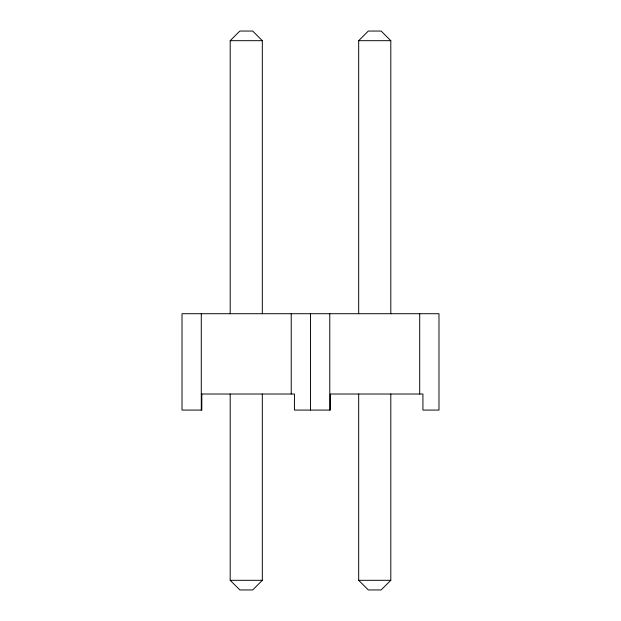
<?xml version="1.0" encoding="UTF-8"?>
<svg xmlns="http://www.w3.org/2000/svg" width="621" height="621" viewBox="0 0 621 621"><rect width="100%" height="100%" fill="white"/><g stroke="black" fill="none" stroke-linecap="round" stroke-linejoin="round"><path stroke-width="0.93" d="M230.197 313.714L230.197 40.683L239.838 31.05L252.685 31.05L262.318 40.683L262.318 313.714M358.682 313.714L358.682 40.683L368.315 31.05L381.162 31.05L390.803 40.683L390.803 313.714M262.318 394.017L262.318 580.317L252.685 589.95L239.838 589.95L230.197 580.317L230.197 394.017M390.803 394.017L390.803 580.317L381.162 589.95L368.315 589.95L358.682 580.317L358.682 394.017M230.197 40.683L262.318 40.683M358.682 40.683L390.803 40.683M201.289 394.017L294.439 394.017L294.439 410.077L330.302 410.077L330.302 394.017L422.924 394.017L422.924 410.077L438.985 410.077L438.985 313.714L182.015 313.714L182.015 410.077L201.817 410.077L201.817 394.017M230.197 580.317L262.318 580.317M358.682 580.317L390.803 580.317M419.711 313.714L419.711 394.017M329.774 313.714L329.774 410.077M310.5 313.714L310.5 410.077M291.226 313.714L291.226 394.017M201.289 313.714L201.289 410.077"/></g></svg>
